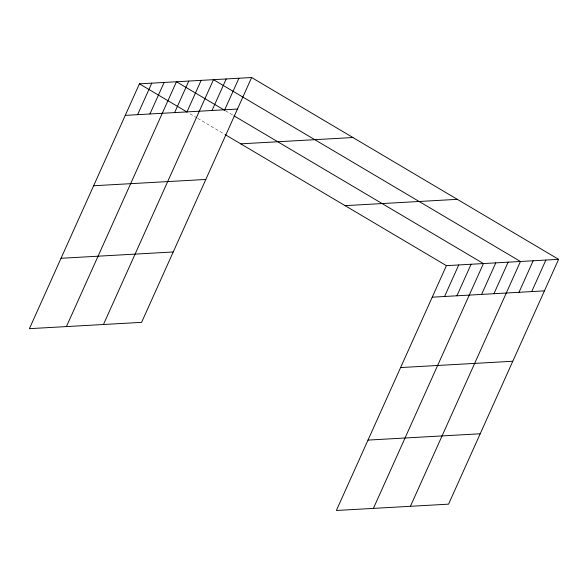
<?xml version="1.0" encoding="UTF-8"?>
<svg xmlns="http://www.w3.org/2000/svg" width="588" height="588" viewBox="0 0 588 588"><rect width="100%" height="100%" fill="white"/><g stroke="black" fill="none" stroke-linecap="round" stroke-linejoin="round"><path stroke-width="0.44" stroke-dasharray="2.94 2.21" d="M225.571 110.845L233.245 115.388M190.078 113.837L196.987 117.931M197.752 118.386L224.616 134.292"/><path stroke-width="0.88" d="M251.627 77.528L139.429 83.841L29.4 328.663L141.598 322.356L251.627 77.528L558.6 259.337L448.57 504.159L336.373 510.472L446.402 265.644L558.6 259.337M137.599 114.682L151.77 83.143M149.94 113.984L164.111 82.452M66.422 326.583L176.451 81.754L224.8 110.39M174.621 112.595L188.799 81.063M186.969 111.904L201.14 80.365M103.451 324.502L213.481 79.674L520.453 261.484L410.424 506.305M212.025 110.493L226.196 78.961M224.741 109.772L238.912 78.241M444.572 296.484L458.743 264.953M456.913 295.793L471.084 264.255M373.402 508.392L483.432 263.564L234.009 115.843M481.601 294.404L495.772 262.865M493.942 293.706L508.113 262.174M518.998 292.295L533.169 260.763M531.714 291.582L545.885 260.05M125.259 115.373L237.456 109.059M240.727 143.839L352.925 137.526M93.624 185.757L205.822 179.45M345.105 205.653L457.295 199.339M61.034 258.279L173.232 251.965M432.231 297.183L544.429 290.869M400.597 367.566L512.795 361.252M368.007 440.089L480.205 433.775M139.429 83.841L187.013 112.021M225.38 134.748L446.402 265.644"/></g></svg>
